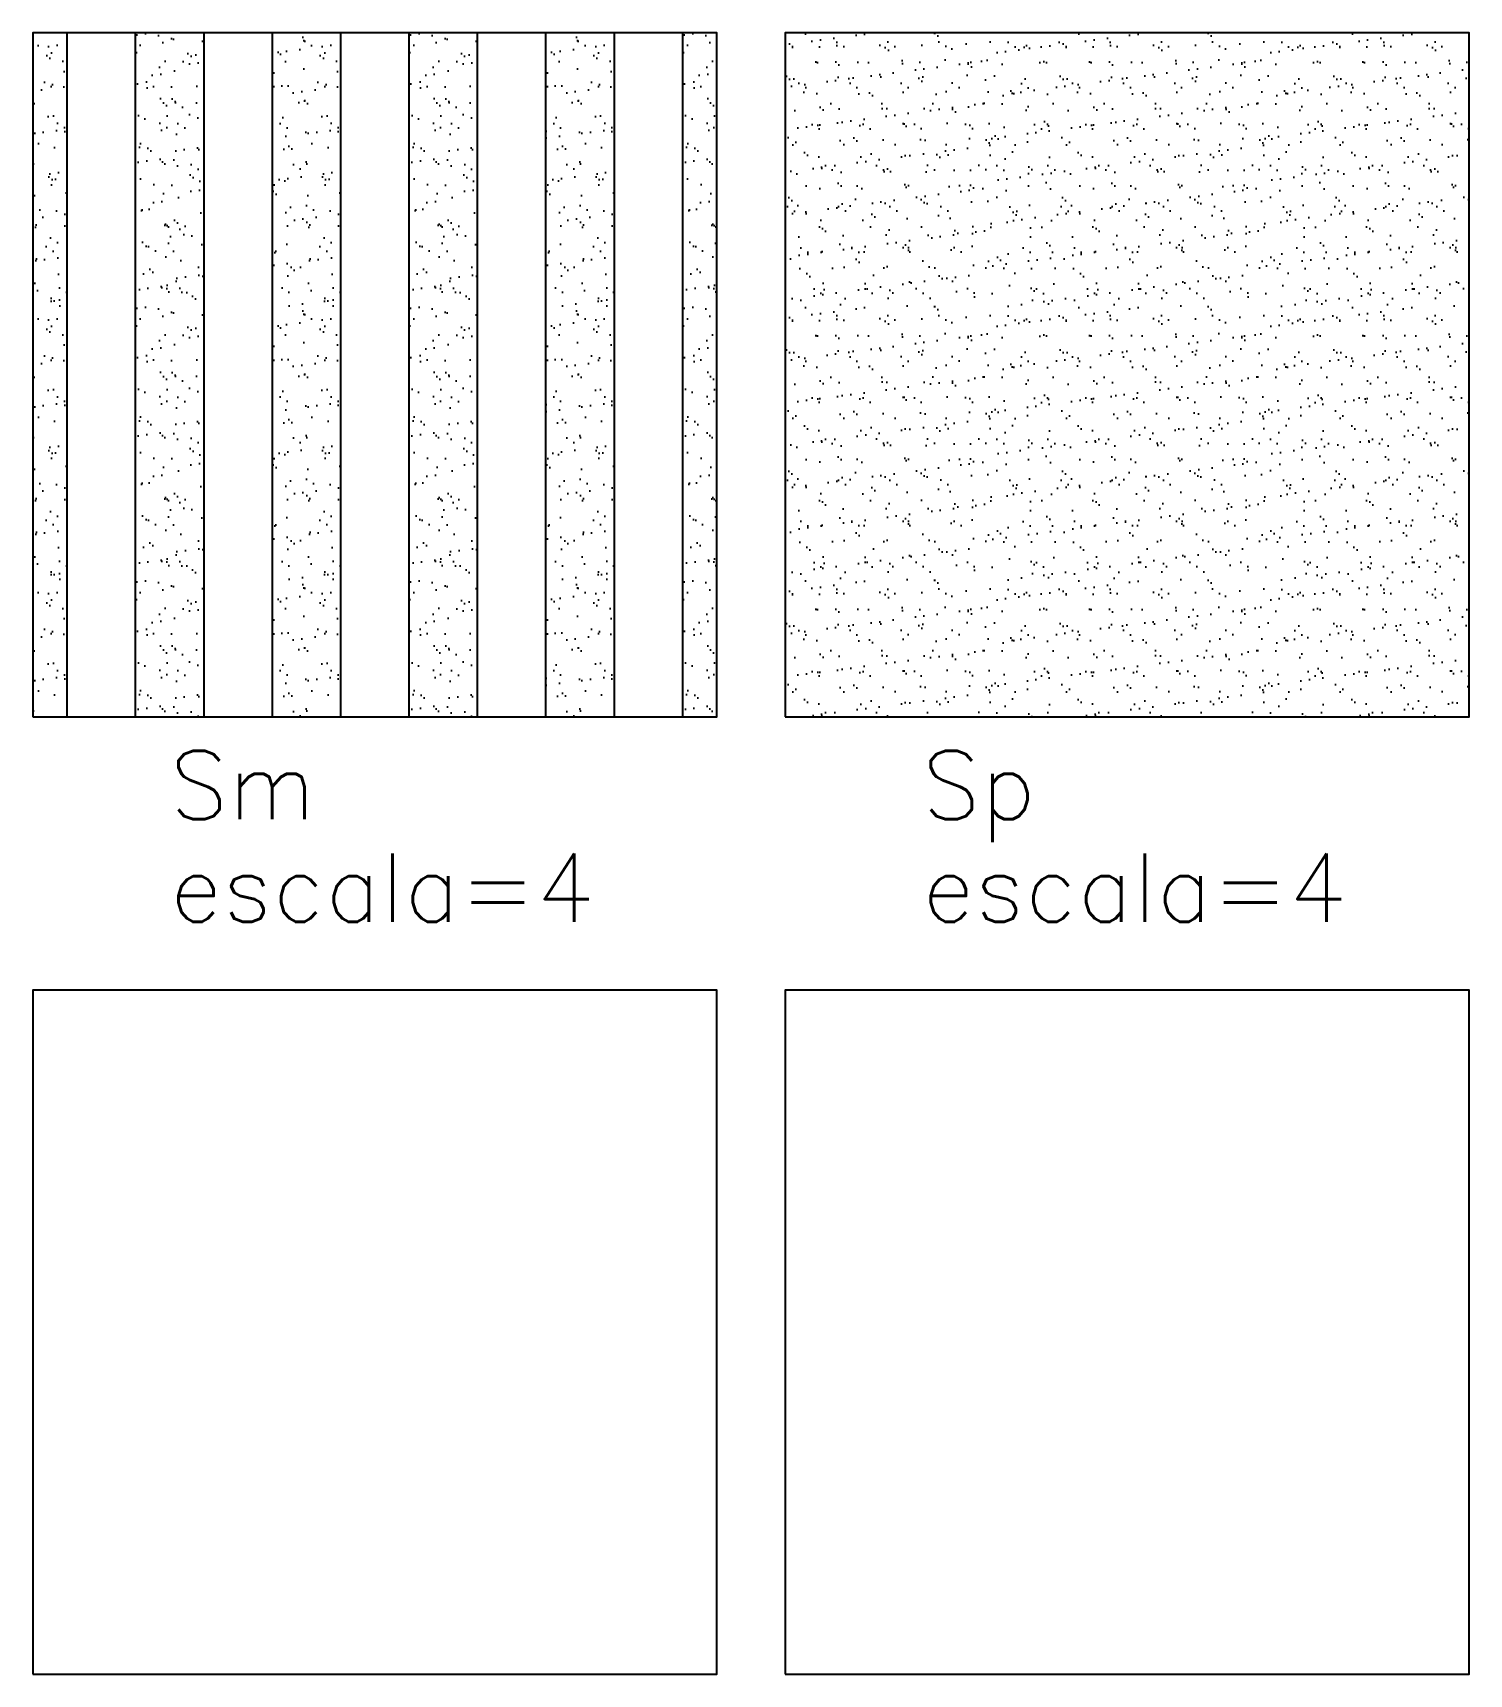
# Model space of a CAD drawing. Header units: inches. Extents: x -1 to 462, y -162 to 137.
# Drawn here: x 297 to 318, y -116 to -92 of the extents above; entities that cross this region are included whole.
import ezdxf

# ---------------------------------------------------------------- set-up
doc = ezdxf.new("R2010")
doc.units = ezdxf.units.IN
doc.header["$MEASUREMENT"] = 0
for name, color, linetype in [('HATCH', 7, 'Continuous'), ('RECTANGLE', 7, 'Continuous'), ('TEXT', 5, 'Continuous')]:
    doc.layers.add(name, color=color, linetype=linetype)
doc.styles.add('nr', font='simplex.shx')

msp = doc.modelspace()

# ---------------------------------------------------------------- hatches: boundary and pattern name
at = {"layer": 'HATCH'}
h = msp.add_hatch(dxfattribs=at)
h.set_pattern_fill('SM', color=256, scale=4, style=0, pattern_type=2)
h.set_pattern_definition([(0, (335.3757, -43.893), (0, 4), [0, -4]), (0, (335.3314, -43.8526), (0, 4), [0, -4]), (0, (335.0925, -43.6337), (0, 4), [0, -4]), (0, (335.322, -42.9723), (0, 4), [0, -4]), (0, (335.1133, -42.781), (0, 4), [0, -4]), (0, (335.069, -42.7404), (0, 4), [0, -4]), (0, (337.3105, -43.9226), (0, 4), [0, -4]), (0, (337.2663, -43.882), (0, 4), [0, -4]), (0, (337.0274, -43.663), (0, 4), [0, -4]), (0, (336.8186, -43.472), (0, 4), [0, -4]), (0, (336.7744, -43.4313), (0, 4), [0, -4]), (0, (336.5355, -43.2124), (0, 4), [0, -4]), (0, (335.343, -42.1196), (0, 4), [0, -4]), (0, (335.2986, -42.079), (0, 4), [0, -4]), (0, (335.0597, -41.86), (0, 4), [0, -4]), (0, (338.8967, -40.1455), (0, 4), [0, -4]), (0, (338.9502, -41.0663), (0, 4), [0, -4]), (0, (338.906, -41.026), (0, 4), [0, -4]), (0, (338.667, -40.807), (0, 4), [0, -4]), (0, (338.9294, -41.919), (0, 4), [0, -4]), (0, (338.7207, -41.7277), (0, 4), [0, -4]), (0, (338.6764, -41.687), (0, 4), [0, -4]), (0, (337.4537, -40.567), (0, 4), [0, -4]), (0, (337.245, -40.3755), (0, 4), [0, -4]), (0, (337.2007, -40.335), (0, 4), [0, -4]), (0, (336.962, -40.116), (0, 4), [0, -4]), (0, (338.983, -42.84), (0, 4), [0, -4]), (0, (338.9388, -42.7994), (0, 4), [0, -4]), (0, (338.7, -42.5805), (0, 4), [0, -4]), (0, (337.463, -41.447), (0, 4), [0, -4]), (0, (337.224, -41.228), (0, 4), [0, -4]), (0, (337.0154, -41.037), (0, 4), [0, -4]), (0, (336.971, -40.9963), (0, 4), [0, -4]), (0, (336.7322, -40.7774), (0, 4), [0, -4]), (0, (336.5234, -40.586), (0, 4), [0, -4]), (0, (337.4865, -42.3403), (0, 4), [0, -4]), (0, (337.2777, -42.149), (0, 4), [0, -4]), (0, (337.2335, -42.1085), (0, 4), [0, -4]), (0, (336.9946, -41.8896), (0, 4), [0, -4]), (0, (336.7858, -41.6983), (0, 4), [0, -4]), (0, (336.7416, -41.6577), (0, 4), [0, -4]), (0, (336.5027, -41.439), (0, 4), [0, -4]), (0, (338.9622, -43.6926), (0, 4), [0, -4]), (0, (338.7534, -43.5013), (0, 4), [0, -4]), (0, (338.7092, -43.4607), (0, 4), [0, -4]), (0, (335.31, -40.346), (0, 4), [0, -4]), (0, (335.266, -40.3055), (0, 4), [0, -4]), (0, (335.027, -40.0866), (0, 4), [0, -4]), (0, (337.496, -43.2206), (0, 4), [0, -4]), (0, (337.257, -43.0017), (0, 4), [0, -4]), (0, (337.048, -42.8104), (0, 4), [0, -4]), (0, (337.004, -42.77), (0, 4), [0, -4]), (0, (336.765, -42.551), (0, 4), [0, -4]), (0, (336.5562, -42.3597), (0, 4), [0, -4]), (0, (336.512, -42.319), (0, 4), [0, -4]), (0, (335.2893, -41.1987), (0, 4), [0, -4]), (0, (335.0805, -41.0074), (0, 4), [0, -4]), (0, (335.0363, -40.967), (0, 4), [0, -4]), (0, (335.247, -43.7985), (0, 4), [0, -4]), (0, (335.1458, -43.734), (0, 4), [0, -4]), (0, (335.4175, -43.4296), (0, 4), [0, -4]), (0, (335.053, -43.1975), (0, 4), [0, -4]), (0, (336.7418, -43.7958), (0, 4), [0, -4]), (0, (336.6406, -43.7313), (0, 4), [0, -4]), (0, (335.2237, -42.8287), (0, 4), [0, -4]), (0, (337.489, -43.7944), (0, 4), [0, -4]), (0, (337.388, -43.73), (0, 4), [0, -4]), (0, (336.9123, -43.427), (0, 4), [0, -4]), (0, (336.548, -43.195), (0, 4), [0, -4]), (0, (335.03, -42.2277), (0, 4), [0, -4]), (0, (337.2954, -43.1934), (0, 4), [0, -4]), (0, (337.194, -43.129), (0, 4), [0, -4]), (0, (336.7185, -42.826), (0, 4), [0, -4]), (0, (335.413, -41.994), (0, 4), [0, -4]), (0, (335.3117, -41.9297), (0, 4), [0, -4]), (0, (337.466, -42.8246), (0, 4), [0, -4]), (0, (337.1015, -42.5925), (0, 4), [0, -4]), (0, (337.0003, -42.528), (0, 4), [0, -4]), (0, (336.5246, -42.225), (0, 4), [0, -4]), (0, (338.984, -43.7917), (0, 4), [0, -4]), (0, (338.8828, -43.7272), (0, 4), [0, -4]), (0, (335.219, -41.3932), (0, 4), [0, -4]), (0, (335.118, -41.3287), (0, 4), [0, -4]), (0, (338.9327, -40.4166), (0, 4), [0, -4]), (0, (338.5684, -40.1845), (0, 4), [0, -4]), (0, (338.7622, -40.7854), (0, 4), [0, -4]), (0, (338.661, -40.721), (0, 4), [0, -4]), (0, (338.956, -41.3864), (0, 4), [0, -4]), (0, (338.855, -41.322), (0, 4), [0, -4]), (0, (337.438, -40.4193), (0, 4), [0, -4]), (0, (337.0736, -40.187), (0, 4), [0, -4]), (0, (336.9724, -40.1227), (0, 4), [0, -4]), (0, (338.573, -41.62), (0, 4), [0, -4]), (0, (337.2674, -40.788), (0, 4), [0, -4]), (0, (337.1662, -40.7237), (0, 4), [0, -4]), (0, (336.6905, -40.4206), (0, 4), [0, -4]), (0, (337.4613, -41.389), (0, 4), [0, -4]), (0, (337.36, -41.3247), (0, 4), [0, -4]), (0, (336.8844, -41.0216), (0, 4), [0, -4]), (0, (336.52, -40.7895), (0, 4), [0, -4]), (0, (338.767, -42.221), (0, 4), [0, -4]), (0, (335.4776, -40.1254), (0, 4), [0, -4]), (0, (337.0782, -41.6226), (0, 4), [0, -4]), (0, (336.714, -41.3905), (0, 4), [0, -4]), (0, (336.6127, -41.326), (0, 4), [0, -4]), (0, (338.9607, -42.822), (0, 4), [0, -4]), (0, (338.5963, -42.5897), (0, 4), [0, -4]), (0, (335.1958, -40.4234), (0, 4), [0, -4]), (0, (337.272, -42.2236), (0, 4), [0, -4]), (0, (336.9077, -41.9915), (0, 4), [0, -4]), (0, (336.8065, -41.927), (0, 4), [0, -4]), (0, (338.79, -43.1907), (0, 4), [0, -4]), (0, (338.689, -43.1263), (0, 4), [0, -4]), (0, (335.3896, -41.0243), (0, 4), [0, -4]), (0, (335.0252, -40.7922), (0, 4), [0, -4]), (0, (338.876, -43.7126), (0, 4), [0, -4]), (0, (338.681, -43.7383), (0, 4), [0, -4]), (0, (338.556, -43.7547), (0, 4), [0, -4]), (0, (337.3888, -43.9084), (0, 4), [0, -4]), (0, (337.264, -43.925), (0, 4), [0, -4]), (0, (336.938, -43.9677), (0, 4), [0, -4]), (0, (336.7428, -43.9934), (0, 4), [0, -4]), (0, (337.3626, -43.2904), (0, 4), [0, -4]), (0, (337.1675, -43.316), (0, 4), [0, -4]), (0, (337.0426, -43.3325), (0, 4), [0, -4]), (0, (336.7166, -43.3755), (0, 4), [0, -4]), (0, (336.5215, -43.401), (0, 4), [0, -4]), (0, (338.9807, -43.0774), (0, 4), [0, -4]), (0, (338.6547, -43.1203), (0, 4), [0, -4]), (0, (335.4245, -43.5456), (0, 4), [0, -4]), (0, (335.2294, -43.5712), (0, 4), [0, -4]), (0, (335.1045, -43.5877), (0, 4), [0, -4]), (0, (337.4673, -42.6552), (0, 4), [0, -4]), (0, (337.1413, -42.698), (0, 4), [0, -4]), (0, (336.9462, -42.724), (0, 4), [0, -4]), (0, (336.8213, -42.7403), (0, 4), [0, -4]), (0, (338.8843, -42.4687), (0, 4), [0, -4]), (0, (338.7594, -42.485), (0, 4), [0, -4]), (0, (335.2033, -42.9533), (0, 4), [0, -4]), (0, (335.008, -42.979), (0, 4), [0, -4]), (0, (337.353, -40.1847), (0, 4), [0, -4]), (0, (337.2282, -40.201), (0, 4), [0, -4]), (0, (336.9022, -40.244), (0, 4), [0, -4]), (0, (336.707, -40.2697), (0, 4), [0, -4]), (0, (336.5822, -40.286), (0, 4), [0, -4]), (0, (338.6452, -40.0146), (0, 4), [0, -4]), (0, (338.5203, -40.031), (0, 4), [0, -4]), (0, (335.415, -40.44), (0, 4), [0, -4]), (0, (335.29, -40.4563), (0, 4), [0, -4]), (0, (337.4495, -40.7934), (0, 4), [0, -4]), (0, (337.1235, -40.8363), (0, 4), [0, -4]), (0, (336.9284, -40.862), (0, 4), [0, -4]), (0, (336.8035, -40.8784), (0, 4), [0, -4]), (0, (338.8665, -40.607), (0, 4), [0, -4]), (0, (338.7416, -40.6233), (0, 4), [0, -4]), (0, (335.1854, -41.0914), (0, 4), [0, -4]), (0, (337.345, -41.4286), (0, 4), [0, -4]), (0, (337.1497, -41.4542), (0, 4), [0, -4]), (0, (337.0248, -41.4707), (0, 4), [0, -4]), (0, (336.6988, -41.5136), (0, 4), [0, -4]), (0, (336.5037, -41.5393), (0, 4), [0, -4]), (0, (338.963, -41.2155), (0, 4), [0, -4]), (0, (338.637, -41.2585), (0, 4), [0, -4]), (0, (335.4067, -41.6837), (0, 4), [0, -4]), (0, (335.2116, -41.7094), (0, 4), [0, -4]), (0, (335.0867, -41.726), (0, 4), [0, -4]), (0, (337.371, -42.0465), (0, 4), [0, -4]), (0, (337.246, -42.063), (0, 4), [0, -4]), (0, (336.92, -42.106), (0, 4), [0, -4]), (0, (336.725, -42.1316), (0, 4), [0, -4]), (0, (336.6, -42.148), (0, 4), [0, -4]), (0, (338.858, -41.8507), (0, 4), [0, -4]), (0, (338.663, -41.8764), (0, 4), [0, -4]), (0, (338.538, -41.893), (0, 4), [0, -4]), (0, (335.433, -42.3017), (0, 4), [0, -4]), (0, (335.308, -42.318), (0, 4), [0, -4]), (0, (338.9556, -43.7395), (0, 4), [0, -4]), (0, (338.9405, -43.277), (0, 4), [0, -4]), (0, (338.6168, -43.5254), (0, 4), [0, -4]), (0, (338.9254, -42.8146), (0, 4), [0, -4]), (0, (338.6017, -43.063), (0, 4), [0, -4]), (0, (337.3898, -43.993), (0, 4), [0, -4]), (0, (338.9102, -42.352), (0, 4), [0, -4]), (0, (338.5866, -42.6005), (0, 4), [0, -4]), (0, (337.3746, -43.5305), (0, 4), [0, -4]), (0, (337.0652, -43.768), (0, 4), [0, -4]), (0, (338.895, -41.8897), (0, 4), [0, -4]), (0, (338.5714, -42.138), (0, 4), [0, -4]), (0, (337.3595, -43.068), (0, 4), [0, -4]), (0, (337.05, -43.3054), (0, 4), [0, -4]), (0, (336.7264, -43.554), (0, 4), [0, -4]), (0, (338.88, -41.4273), (0, 4), [0, -4]), (0, (338.5563, -41.6756), (0, 4), [0, -4]), (0, (337.3444, -42.6056), (0, 4), [0, -4]), (0, (337.035, -42.843), (0, 4), [0, -4]), (0, (336.7113, -43.0914), (0, 4), [0, -4]), (0, (335.054, -40.0968), (0, 4), [0, -4]), (0, (335.3784, -40.322), (0, 4), [0, -4]), (0, (335.069, -40.5592), (0, 4), [0, -4]), (0, (335.3935, -40.7843), (0, 4), [0, -4]), (0, (335.084, -41.0217), (0, 4), [0, -4]), (0, (336.9443, -40.0684), (0, 4), [0, -4]), (0, (336.6206, -40.3167), (0, 4), [0, -4]), (0, (335.4087, -41.2467), (0, 4), [0, -4]), (0, (335.0993, -41.484), (0, 4), [0, -4]), (0, (337.269, -40.2934), (0, 4), [0, -4]), (0, (336.9594, -40.531), (0, 4), [0, -4]), (0, (336.6357, -40.779), (0, 4), [0, -4]), (0, (335.4238, -41.709), (0, 4), [0, -4]), (0, (335.1144, -41.9465), (0, 4), [0, -4]), (0, (337.284, -40.756), (0, 4), [0, -4]), (0, (336.9745, -40.9932), (0, 4), [0, -4]), (0, (336.651, -41.2416), (0, 4), [0, -4]), (0, (335.439, -42.1716), (0, 4), [0, -4]), (0, (335.1295, -42.409), (0, 4), [0, -4]), (0, (337.299, -41.2183), (0, 4), [0, -4]), (0, (336.9896, -41.4557), (0, 4), [0, -4]), (0, (336.666, -41.704), (0, 4), [0, -4]), (0, (338.8347, -40.04), (0, 4), [0, -4]), (0, (338.511, -40.2883), (0, 4), [0, -4]), (0, (335.454, -42.634), (0, 4), [0, -4]), (0, (335.1446, -42.8714), (0, 4), [0, -4]), (0, (337.314, -41.6807), (0, 4), [0, -4]), (0, (337.0048, -41.918), (0, 4), [0, -4]), (0, (336.681, -42.1665), (0, 4), [0, -4]), (0, (338.8498, -40.5024), (0, 4), [0, -4]), (0, (338.526, -40.7508), (0, 4), [0, -4]), (0, (335.469, -43.0964), (0, 4), [0, -4]), (0, (335.1597, -43.334), (0, 4), [0, -4]), (0, (337.3293, -42.143), (0, 4), [0, -4]), (0, (337.02, -42.3806), (0, 4), [0, -4]), (0, (336.696, -42.629), (0, 4), [0, -4]), (0, (338.865, -40.965), (0, 4), [0, -4]), (0, (338.5412, -41.213), (0, 4), [0, -4]), (0, (335.4843, -43.559), (0, 4), [0, -4]), (0, (335.175, -43.7963), (0, 4), [0, -4]), (90, (338.5, -44), (-4, 2e-16), [4, 0]), (90, (337.5, -44), (-4, 2e-16), [4, 0]), (90, (336.5, -44), (-4, 2e-16), [4, 0]), (90, (335.5, -44), (-4, 2e-16), [4, 0])])
h.paths.add_polyline_path([(297, -92), (297, -102), (307, -102), (307, -92)])
h = msp.add_hatch(dxfattribs=at)
h.set_pattern_fill('SP', color=256, scale=4, style=0, pattern_type=2)
h.set_pattern_definition([(0, (327.845, -43.9665), (0, 4), [0, -4]), (0, (327.6362, -43.7752), (0, 4), [0, -4]), (0, (327.592, -43.7347), (0, 4), [0, -4]), (0, (327.353, -43.5158), (0, 4), [0, -4]), (0, (327.1443, -43.3245), (0, 4), [0, -4]), (0, (327.1, -43.284), (0, 4), [0, -4]), (0, (328.8054, -43.9748), (0, 4), [0, -4]), (0, (328.5665, -43.756), (0, 4), [0, -4]), (0, (328.3577, -43.5646), (0, 4), [0, -4]), (0, (328.3135, -43.524), (0, 4), [0, -4]), (0, (328.0746, -43.305), (0, 4), [0, -4]), (0, (327.866, -43.114), (0, 4), [0, -4]), (0, (327.8216, -43.0733), (0, 4), [0, -4]), (0, (327.5827, -42.8544), (0, 4), [0, -4]), (0, (327.374, -42.663), (0, 4), [0, -4]), (0, (327.3297, -42.6225), (0, 4), [0, -4]), (0, (327.0908, -42.4036), (0, 4), [0, -4]), (0, (329.78, -43.996), (0, 4), [0, -4]), (0, (329.571, -43.8047), (0, 4), [0, -4]), (0, (329.527, -43.764), (0, 4), [0, -4]), (0, (329.288, -43.5453), (0, 4), [0, -4]), (0, (329.079, -43.354), (0, 4), [0, -4]), (0, (329.035, -43.3134), (0, 4), [0, -4]), (0, (328.796, -43.0945), (0, 4), [0, -4]), (0, (328.5873, -42.903), (0, 4), [0, -4]), (0, (328.543, -42.8626), (0, 4), [0, -4]), (0, (328.304, -42.6438), (0, 4), [0, -4]), (0, (328.0954, -42.4524), (0, 4), [0, -4]), (0, (328.051, -42.412), (0, 4), [0, -4]), (0, (327.8122, -42.193), (0, 4), [0, -4]), (0, (327.6035, -42.0017), (0, 4), [0, -4]), (0, (327.5592, -41.961), (0, 4), [0, -4]), (0, (327.3203, -41.7422), (0, 4), [0, -4]), (0, (327.1115, -41.551), (0, 4), [0, -4]), (0, (327.0673, -41.5104), (0, 4), [0, -4]), (0, (330.9277, -40.689), (0, 4), [0, -4]), (0, (330.719, -40.4977), (0, 4), [0, -4]), (0, (330.6747, -40.457), (0, 4), [0, -4]), (0, (330.4358, -40.2383), (0, 4), [0, -4]), (0, (330.227, -40.047), (0, 4), [0, -4]), (0, (330.1827, -40.0064), (0, 4), [0, -4]), (0, (330.9812, -41.61), (0, 4), [0, -4]), (0, (330.937, -41.5693), (0, 4), [0, -4]), (0, (330.698, -41.3504), (0, 4), [0, -4]), (0, (330.4893, -41.159), (0, 4), [0, -4]), (0, (330.445, -41.1186), (0, 4), [0, -4]), (0, (330.2062, -40.8997), (0, 4), [0, -4]), (0, (329.9974, -40.7084), (0, 4), [0, -4]), (0, (329.953, -40.668), (0, 4), [0, -4]), (0, (329.7143, -40.449), (0, 4), [0, -4]), (0, (329.5055, -40.2576), (0, 4), [0, -4]), (0, (329.4613, -40.217), (0, 4), [0, -4]), (0, (330.9605, -42.4626), (0, 4), [0, -4]), (0, (330.7517, -42.2713), (0, 4), [0, -4]), (0, (330.7074, -42.2307), (0, 4), [0, -4]), (0, (330.4686, -42.012), (0, 4), [0, -4]), (0, (330.2598, -41.8205), (0, 4), [0, -4]), (0, (330.2155, -41.78), (0, 4), [0, -4]), (0, (329.9767, -41.561), (0, 4), [0, -4]), (0, (329.768, -41.3697), (0, 4), [0, -4]), (0, (329.7236, -41.3292), (0, 4), [0, -4]), (0, (329.4847, -41.1103), (0, 4), [0, -4]), (0, (329.276, -40.919), (0, 4), [0, -4]), (0, (329.2317, -40.8785), (0, 4), [0, -4]), (0, (328.993, -40.6596), (0, 4), [0, -4]), (0, (328.784, -40.4682), (0, 4), [0, -4]), (0, (328.74, -40.4277), (0, 4), [0, -4]), (0, (328.501, -40.209), (0, 4), [0, -4]), (0, (328.292, -40.0175), (0, 4), [0, -4]), (0, (330.9698, -43.343), (0, 4), [0, -4]), (0, (330.731, -43.124), (0, 4), [0, -4]), (0, (330.522, -42.9326), (0, 4), [0, -4]), (0, (330.478, -42.892), (0, 4), [0, -4]), (0, (330.239, -42.6732), (0, 4), [0, -4]), (0, (330.0302, -42.482), (0, 4), [0, -4]), (0, (329.986, -42.4414), (0, 4), [0, -4]), (0, (329.747, -42.2225), (0, 4), [0, -4]), (0, (329.5383, -42.031), (0, 4), [0, -4]), (0, (329.494, -41.9906), (0, 4), [0, -4]), (0, (329.255, -41.7717), (0, 4), [0, -4]), (0, (329.0464, -41.5804), (0, 4), [0, -4]), (0, (329.002, -41.54), (0, 4), [0, -4]), (0, (328.7633, -41.321), (0, 4), [0, -4]), (0, (328.5545, -41.1296), (0, 4), [0, -4]), (0, (328.5102, -41.089), (0, 4), [0, -4]), (0, (328.2714, -40.8702), (0, 4), [0, -4]), (0, (328.0626, -40.679), (0, 4), [0, -4]), (0, (328.0183, -40.6383), (0, 4), [0, -4]), (0, (327.7795, -40.4195), (0, 4), [0, -4]), (0, (327.5707, -40.228), (0, 4), [0, -4]), (0, (327.5264, -40.1876), (0, 4), [0, -4]), (0, (330.5014, -43.7854), (0, 4), [0, -4]), (0, (330.2926, -43.594), (0, 4), [0, -4]), (0, (330.2483, -43.5535), (0, 4), [0, -4]), (0, (330.0095, -43.3346), (0, 4), [0, -4]), (0, (329.8007, -43.1433), (0, 4), [0, -4]), (0, (329.7564, -43.1028), (0, 4), [0, -4]), (0, (329.5175, -42.884), (0, 4), [0, -4]), (0, (329.3087, -42.6925), (0, 4), [0, -4]), (0, (329.2645, -42.652), (0, 4), [0, -4]), (0, (329.0256, -42.433), (0, 4), [0, -4]), (0, (328.817, -42.2418), (0, 4), [0, -4]), (0, (328.7726, -42.2012), (0, 4), [0, -4]), (0, (328.5337, -41.9824), (0, 4), [0, -4]), (0, (328.325, -41.791), (0, 4), [0, -4]), (0, (328.2807, -41.7505), (0, 4), [0, -4]), (0, (328.042, -41.5316), (0, 4), [0, -4]), (0, (327.833, -41.3403), (0, 4), [0, -4]), (0, (327.7888, -41.2997), (0, 4), [0, -4]), (0, (327.55, -41.081), (0, 4), [0, -4]), (0, (327.341, -40.8895), (0, 4), [0, -4]), (0, (327.297, -40.849), (0, 4), [0, -4]), (0, (327.058, -40.63), (0, 4), [0, -4]), (0, (327.0257, -43.8134), (0, 4), [0, -4]), (0, (327.773, -43.812), (0, 4), [0, -4]), (0, (327.672, -43.7476), (0, 4), [0, -4]), (0, (327.196, -43.4446), (0, 4), [0, -4]), (0, (328.5205, -43.8107), (0, 4), [0, -4]), (0, (328.4192, -43.7463), (0, 4), [0, -4]), (0, (327.9436, -43.4432), (0, 4), [0, -4]), (0, (327.5792, -43.211), (0, 4), [0, -4]), (0, (327.478, -43.1466), (0, 4), [0, -4]), (0, (327.0024, -42.8436), (0, 4), [0, -4]), (0, (329.268, -43.8094), (0, 4), [0, -4]), (0, (329.1666, -43.745), (0, 4), [0, -4]), (0, (328.691, -43.442), (0, 4), [0, -4]), (0, (328.3266, -43.2097), (0, 4), [0, -4]), (0, (328.2254, -43.1453), (0, 4), [0, -4]), (0, (327.7497, -42.8422), (0, 4), [0, -4]), (0, (327.3854, -42.61), (0, 4), [0, -4]), (0, (327.284, -42.5456), (0, 4), [0, -4]), (0, (330.0152, -43.808), (0, 4), [0, -4]), (0, (329.914, -43.7435), (0, 4), [0, -4]), (0, (329.4384, -43.4405), (0, 4), [0, -4]), (0, (329.074, -43.2084), (0, 4), [0, -4]), (0, (328.973, -43.144), (0, 4), [0, -4]), (0, (328.497, -42.841), (0, 4), [0, -4]), (0, (328.1328, -42.6088), (0, 4), [0, -4]), (0, (328.0316, -42.5443), (0, 4), [0, -4]), (0, (327.556, -42.2412), (0, 4), [0, -4]), (0, (327.1916, -42.009), (0, 4), [0, -4]), (0, (327.0904, -41.9447), (0, 4), [0, -4]), (0, (330.7626, -43.8067), (0, 4), [0, -4]), (0, (330.6614, -43.742), (0, 4), [0, -4]), (0, (330.1858, -43.439), (0, 4), [0, -4]), (0, (329.8214, -43.207), (0, 4), [0, -4]), (0, (329.7202, -43.1426), (0, 4), [0, -4]), (0, (329.2445, -42.8395), (0, 4), [0, -4]), (0, (328.88, -42.6074), (0, 4), [0, -4]), (0, (328.779, -42.543), (0, 4), [0, -4]), (0, (328.3033, -42.24), (0, 4), [0, -4]), (0, (327.939, -42.0078), (0, 4), [0, -4]), (0, (327.8378, -41.9433), (0, 4), [0, -4]), (0, (327.362, -41.6403), (0, 4), [0, -4]), (0, (330.9932, -40.1336), (0, 4), [0, -4]), (0, (330.7114, -40.4315), (0, 4), [0, -4]), (0, (330.347, -40.1994), (0, 4), [0, -4]), (0, (330.246, -40.135), (0, 4), [0, -4]), (0, (330.9052, -41.0325), (0, 4), [0, -4]), (0, (330.541, -40.8004), (0, 4), [0, -4]), (0, (330.4397, -40.736), (0, 4), [0, -4]), (0, (329.964, -40.433), (0, 4), [0, -4]), (0, (329.5997, -40.2007), (0, 4), [0, -4]), (0, (329.4984, -40.1363), (0, 4), [0, -4]), (0, (330.7347, -41.4014), (0, 4), [0, -4]), (0, (330.6335, -41.337), (0, 4), [0, -4]), (0, (330.158, -41.034), (0, 4), [0, -4]), (0, (329.7935, -40.8017), (0, 4), [0, -4]), (0, (329.6923, -40.7373), (0, 4), [0, -4]), (0, (329.2166, -40.4342), (0, 4), [0, -4]), (0, (328.8523, -40.202), (0, 4), [0, -4]), (0, (328.751, -40.1376), (0, 4), [0, -4]), (0, (330.9285, -42.0023), (0, 4), [0, -4]), (0, (330.8273, -41.938), (0, 4), [0, -4]), (0, (330.3517, -41.635), (0, 4), [0, -4]), (0, (329.9873, -41.4027), (0, 4), [0, -4]), (0, (329.886, -41.3382), (0, 4), [0, -4]), (0, (329.4104, -41.0352), (0, 4), [0, -4]), (0, (329.046, -40.803), (0, 4), [0, -4]), (0, (328.945, -40.7386), (0, 4), [0, -4]), (0, (328.4692, -40.4356), (0, 4), [0, -4]), (0, (328.105, -40.2035), (0, 4), [0, -4]), (0, (328.0037, -40.139), (0, 4), [0, -4]), (0, (330.5455, -42.236), (0, 4), [0, -4]), (0, (330.181, -42.0037), (0, 4), [0, -4]), (0, (330.08, -41.9392), (0, 4), [0, -4]), (0, (329.6043, -41.636), (0, 4), [0, -4]), (0, (329.24, -41.404), (0, 4), [0, -4]), (0, (329.1387, -41.3396), (0, 4), [0, -4]), (0, (328.663, -41.0366), (0, 4), [0, -4]), (0, (328.2987, -40.8044), (0, 4), [0, -4]), (0, (328.1975, -40.74), (0, 4), [0, -4]), (0, (327.722, -40.437), (0, 4), [0, -4]), (0, (327.3575, -40.205), (0, 4), [0, -4]), (0, (327.2563, -40.1403), (0, 4), [0, -4]), (0, (330.7393, -42.8368), (0, 4), [0, -4]), (0, (330.375, -42.6047), (0, 4), [0, -4]), (0, (330.2738, -42.5402), (0, 4), [0, -4]), (0, (329.798, -42.237), (0, 4), [0, -4]), (0, (329.4338, -42.005), (0, 4), [0, -4]), (0, (329.3325, -41.9406), (0, 4), [0, -4]), (0, (328.857, -41.6375), (0, 4), [0, -4]), (0, (328.4925, -41.4054), (0, 4), [0, -4]), (0, (328.3913, -41.341), (0, 4), [0, -4]), (0, (327.9156, -41.038), (0, 4), [0, -4]), (0, (327.5513, -40.806), (0, 4), [0, -4]), (0, (327.45, -40.7413), (0, 4), [0, -4]), (0, (330.933, -43.4378), (0, 4), [0, -4]), (0, (330.569, -43.2057), (0, 4), [0, -4]), (0, (330.4676, -43.141), (0, 4), [0, -4]), (0, (329.992, -42.838), (0, 4), [0, -4]), (0, (329.6276, -42.606), (0, 4), [0, -4]), (0, (329.5264, -42.5416), (0, 4), [0, -4]), (0, (329.0507, -42.2385), (0, 4), [0, -4]), (0, (328.6864, -42.0064), (0, 4), [0, -4]), (0, (328.585, -41.942), (0, 4), [0, -4]), (0, (328.1095, -41.639), (0, 4), [0, -4]), (0, (327.745, -41.4068), (0, 4), [0, -4]), (0, (327.644, -41.3423), (0, 4), [0, -4]), (0, (327.1683, -41.0393), (0, 4), [0, -4]), (0, (330.681, -43.5486), (0, 4), [0, -4]), (0, (330.486, -43.5743), (0, 4), [0, -4]), (0, (330.361, -43.5908), (0, 4), [0, -4]), (0, (330.035, -43.6337), (0, 4), [0, -4]), (0, (329.84, -43.6594), (0, 4), [0, -4]), (0, (329.715, -43.676), (0, 4), [0, -4]), (0, (329.389, -43.7188), (0, 4), [0, -4]), (0, (329.194, -43.7444), (0, 4), [0, -4]), (0, (329.069, -43.761), (0, 4), [0, -4]), (0, (328.743, -43.804), (0, 4), [0, -4]), (0, (328.548, -43.8295), (0, 4), [0, -4]), (0, (328.423, -43.846), (0, 4), [0, -4]), (0, (328.097, -43.889), (0, 4), [0, -4]), (0, (327.902, -43.9145), (0, 4), [0, -4]), (0, (327.777, -43.931), (0, 4), [0, -4]), (0, (327.451, -43.974), (0, 4), [0, -4]), (0, (327.256, -43.9996), (0, 4), [0, -4]), (0, (330.9107, -42.897), (0, 4), [0, -4]), (0, (330.7858, -42.9135), (0, 4), [0, -4]), (0, (330.46, -42.9564), (0, 4), [0, -4]), (0, (330.2647, -42.982), (0, 4), [0, -4]), (0, (330.1398, -42.9985), (0, 4), [0, -4]), (0, (329.8138, -43.0414), (0, 4), [0, -4]), (0, (329.6187, -43.067), (0, 4), [0, -4]), (0, (329.4937, -43.0836), (0, 4), [0, -4]), (0, (329.1678, -43.1265), (0, 4), [0, -4]), (0, (328.9726, -43.152), (0, 4), [0, -4]), (0, (328.8477, -43.1686), (0, 4), [0, -4]), (0, (328.5217, -43.2115), (0, 4), [0, -4]), (0, (328.3266, -43.2372), (0, 4), [0, -4]), (0, (328.2017, -43.2537), (0, 4), [0, -4]), (0, (327.8757, -43.2966), (0, 4), [0, -4]), (0, (327.6806, -43.3223), (0, 4), [0, -4]), (0, (327.5557, -43.3387), (0, 4), [0, -4]), (0, (327.2297, -43.3816), (0, 4), [0, -4]), (0, (327.0346, -43.4073), (0, 4), [0, -4]), (0, (329.1583, -40.0208), (0, 4), [0, -4]), (0, (329.0334, -40.037), (0, 4), [0, -4]), (0, (328.7074, -40.08), (0, 4), [0, -4]), (0, (328.5123, -40.106), (0, 4), [0, -4]), (0, (328.3873, -40.1222), (0, 4), [0, -4]), (0, (328.0614, -40.165), (0, 4), [0, -4]), (0, (327.8662, -40.191), (0, 4), [0, -4]), (0, (327.7413, -40.2073), (0, 4), [0, -4]), (0, (327.4153, -40.2502), (0, 4), [0, -4]), (0, (327.2202, -40.276), (0, 4), [0, -4]), (0, (327.0953, -40.2924), (0, 4), [0, -4]), (0, (330.8667, -40.4172), (0, 4), [0, -4]), (0, (330.6716, -40.443), (0, 4), [0, -4]), (0, (330.5467, -40.4594), (0, 4), [0, -4]), (0, (330.2207, -40.5023), (0, 4), [0, -4]), (0, (330.0256, -40.528), (0, 4), [0, -4]), (0, (329.9007, -40.5444), (0, 4), [0, -4]), (0, (329.5747, -40.5873), (0, 4), [0, -4]), (0, (329.3796, -40.613), (0, 4), [0, -4]), (0, (329.2546, -40.6295), (0, 4), [0, -4]), (0, (328.9287, -40.6724), (0, 4), [0, -4]), (0, (328.7335, -40.698), (0, 4), [0, -4]), (0, (328.6086, -40.7145), (0, 4), [0, -4]), (0, (328.2826, -40.7574), (0, 4), [0, -4]), (0, (328.0875, -40.783), (0, 4), [0, -4]), (0, (327.9626, -40.7996), (0, 4), [0, -4]), (0, (327.6366, -40.8425), (0, 4), [0, -4]), (0, (327.4415, -40.868), (0, 4), [0, -4]), (0, (327.3166, -40.8846), (0, 4), [0, -4]), (0, (330.893, -41.035), (0, 4), [0, -4]), (0, (330.768, -41.0516), (0, 4), [0, -4]), (0, (330.442, -41.0945), (0, 4), [0, -4]), (0, (330.247, -41.1202), (0, 4), [0, -4]), (0, (330.122, -41.1367), (0, 4), [0, -4]), (0, (329.796, -41.1796), (0, 4), [0, -4]), (0, (329.601, -41.2053), (0, 4), [0, -4]), (0, (329.476, -41.2217), (0, 4), [0, -4]), (0, (329.15, -41.2646), (0, 4), [0, -4]), (0, (328.955, -41.2903), (0, 4), [0, -4]), (0, (328.83, -41.3068), (0, 4), [0, -4]), (0, (328.504, -41.3497), (0, 4), [0, -4]), (0, (328.3088, -41.3754), (0, 4), [0, -4]), (0, (328.184, -41.392), (0, 4), [0, -4]), (0, (327.858, -41.4347), (0, 4), [0, -4]), (0, (327.6628, -41.4604), (0, 4), [0, -4]), (0, (327.538, -41.477), (0, 4), [0, -4]), (0, (327.212, -41.5198), (0, 4), [0, -4]), (0, (327.0167, -41.5455), (0, 4), [0, -4]), (0, (330.9893, -41.644), (0, 4), [0, -4]), (0, (330.6633, -41.687), (0, 4), [0, -4]), (0, (330.468, -41.7125), (0, 4), [0, -4]), (0, (330.3432, -41.729), (0, 4), [0, -4]), (0, (330.0172, -41.772), (0, 4), [0, -4]), (0, (329.822, -41.7975), (0, 4), [0, -4]), (0, (329.6972, -41.814), (0, 4), [0, -4]), (0, (329.3712, -41.857), (0, 4), [0, -4]), (0, (329.176, -41.8826), (0, 4), [0, -4]), (0, (329.051, -41.899), (0, 4), [0, -4]), (0, (328.725, -41.942), (0, 4), [0, -4]), (0, (328.53, -41.9676), (0, 4), [0, -4]), (0, (328.405, -41.984), (0, 4), [0, -4]), (0, (328.079, -42.027), (0, 4), [0, -4]), (0, (327.884, -42.0527), (0, 4), [0, -4]), (0, (327.759, -42.069), (0, 4), [0, -4]), (0, (327.433, -42.112), (0, 4), [0, -4]), (0, (327.238, -42.1377), (0, 4), [0, -4]), (0, (327.113, -42.154), (0, 4), [0, -4]), (0, (330.8845, -42.279), (0, 4), [0, -4]), (0, (330.6894, -42.3048), (0, 4), [0, -4]), (0, (330.5645, -42.3212), (0, 4), [0, -4]), (0, (330.2385, -42.364), (0, 4), [0, -4]), (0, (330.0434, -42.39), (0, 4), [0, -4]), (0, (329.9185, -42.4063), (0, 4), [0, -4]), (0, (329.5925, -42.449), (0, 4), [0, -4]), (0, (329.3974, -42.475), (0, 4), [0, -4]), (0, (329.2725, -42.4913), (0, 4), [0, -4]), (0, (328.9465, -42.5342), (0, 4), [0, -4]), (0, (328.7514, -42.56), (0, 4), [0, -4]), (0, (328.6264, -42.5764), (0, 4), [0, -4]), (0, (328.3004, -42.6193), (0, 4), [0, -4]), (0, (328.1053, -42.645), (0, 4), [0, -4]), (0, (327.9804, -42.6614), (0, 4), [0, -4]), (0, (327.6544, -42.7043), (0, 4), [0, -4]), (0, (327.4593, -42.73), (0, 4), [0, -4]), (0, (327.3344, -42.7465), (0, 4), [0, -4]), (0, (327.0084, -42.7894), (0, 4), [0, -4]), (0, (330.766, -43.861), (0, 4), [0, -4]), (0, (330.7508, -43.3987), (0, 4), [0, -4]), (0, (330.4413, -43.636), (0, 4), [0, -4]), (0, (330.1177, -43.8845), (0, 4), [0, -4]), (0, (330.7356, -42.9363), (0, 4), [0, -4]), (0, (330.4262, -43.1737), (0, 4), [0, -4]), (0, (330.1025, -43.422), (0, 4), [0, -4]), (0, (329.813, -43.644), (0, 4), [0, -4]), (0, (329.5037, -43.8816), (0, 4), [0, -4]), (0, (330.7205, -42.474), (0, 4), [0, -4]), (0, (330.411, -42.7113), (0, 4), [0, -4]), (0, (330.0874, -42.9596), (0, 4), [0, -4]), (0, (329.798, -43.1817), (0, 4), [0, -4]), (0, (329.4886, -43.419), (0, 4), [0, -4]), (0, (329.165, -43.6675), (0, 4), [0, -4]), (0, (328.8755, -43.8896), (0, 4), [0, -4]), (0, (330.995, -41.7893), (0, 4), [0, -4]), (0, (330.7054, -42.0114), (0, 4), [0, -4]), (0, (330.396, -42.249), (0, 4), [0, -4]), (0, (330.0723, -42.497), (0, 4), [0, -4]), (0, (329.783, -42.7193), (0, 4), [0, -4]), (0, (329.4735, -42.9567), (0, 4), [0, -4]), (0, (329.1498, -43.205), (0, 4), [0, -4]), (0, (328.8604, -43.427), (0, 4), [0, -4]), (0, (328.551, -43.6646), (0, 4), [0, -4]), (0, (328.2273, -43.913), (0, 4), [0, -4]), (0, (330.9797, -41.327), (0, 4), [0, -4]), (0, (330.6903, -41.549), (0, 4), [0, -4]), (0, (330.381, -41.7864), (0, 4), [0, -4]), (0, (330.057, -42.0348), (0, 4), [0, -4]), (0, (329.7678, -42.257), (0, 4), [0, -4]), (0, (329.4584, -42.4942), (0, 4), [0, -4]), (0, (329.1347, -42.7426), (0, 4), [0, -4]), (0, (328.8453, -42.9647), (0, 4), [0, -4]), (0, (328.536, -43.202), (0, 4), [0, -4]), (0, (328.212, -43.4505), (0, 4), [0, -4]), (0, (327.9227, -43.6726), (0, 4), [0, -4]), (0, (327.6133, -43.91), (0, 4), [0, -4]), (0, (327.4924, -40.2105), (0, 4), [0, -4]), (0, (327.1687, -40.459), (0, 4), [0, -4]), (0, (328.1063, -40.2134), (0, 4), [0, -4]), (0, (327.817, -40.4355), (0, 4), [0, -4]), (0, (327.5075, -40.673), (0, 4), [0, -4]), (0, (327.184, -40.9213), (0, 4), [0, -4]), (0, (328.7545, -40.19), (0, 4), [0, -4]), (0, (328.445, -40.4275), (0, 4), [0, -4]), (0, (328.1214, -40.676), (0, 4), [0, -4]), (0, (327.832, -40.898), (0, 4), [0, -4]), (0, (327.5226, -41.1354), (0, 4), [0, -4]), (0, (327.199, -41.3837), (0, 4), [0, -4]), (0, (329.3828, -40.182), (0, 4), [0, -4]), (0, (329.059, -40.4304), (0, 4), [0, -4]), (0, (328.7697, -40.6525), (0, 4), [0, -4]), (0, (328.4603, -40.89), (0, 4), [0, -4]), (0, (328.1366, -41.1383), (0, 4), [0, -4]), (0, (327.847, -41.3604), (0, 4), [0, -4]), (0, (327.5377, -41.5978), (0, 4), [0, -4]), (0, (327.214, -41.846), (0, 4), [0, -4]), (0, (329.9967, -40.185), (0, 4), [0, -4]), (0, (329.7073, -40.407), (0, 4), [0, -4]), (0, (329.398, -40.6445), (0, 4), [0, -4]), (0, (329.074, -40.893), (0, 4), [0, -4]), (0, (328.7848, -41.115), (0, 4), [0, -4]), (0, (328.4754, -41.3524), (0, 4), [0, -4]), (0, (328.1517, -41.6007), (0, 4), [0, -4]), (0, (327.8623, -41.823), (0, 4), [0, -4]), (0, (327.553, -42.0602), (0, 4), [0, -4]), (0, (327.229, -42.3086), (0, 4), [0, -4]), (0, (330.645, -40.1617), (0, 4), [0, -4]), (0, (330.3355, -40.399), (0, 4), [0, -4]), (0, (330.012, -40.6474), (0, 4), [0, -4]), (0, (329.7224, -40.8695), (0, 4), [0, -4]), (0, (329.413, -41.107), (0, 4), [0, -4]), (0, (329.0893, -41.3553), (0, 4), [0, -4]), (0, (328.8, -41.5774), (0, 4), [0, -4]), (0, (328.4905, -41.815), (0, 4), [0, -4]), (0, (328.167, -42.063), (0, 4), [0, -4]), (0, (327.8774, -42.2853), (0, 4), [0, -4]), (0, (327.568, -42.5227), (0, 4), [0, -4]), (0, (327.2443, -42.771), (0, 4), [0, -4]), (0, (330.9495, -40.402), (0, 4), [0, -4]), (0, (330.66, -40.624), (0, 4), [0, -4]), (0, (330.3506, -40.8615), (0, 4), [0, -4]), (0, (330.027, -41.11), (0, 4), [0, -4]), (0, (329.7375, -41.332), (0, 4), [0, -4]), (0, (329.428, -41.5694), (0, 4), [0, -4]), (0, (329.1044, -41.8177), (0, 4), [0, -4]), (0, (328.815, -42.04), (0, 4), [0, -4]), (0, (328.5056, -42.2772), (0, 4), [0, -4]), (0, (328.182, -42.5256), (0, 4), [0, -4]), (0, (327.8925, -42.7477), (0, 4), [0, -4]), (0, (327.583, -42.985), (0, 4), [0, -4]), (0, (327.2594, -43.2335), (0, 4), [0, -4]), (0, (330.9646, -40.8645), (0, 4), [0, -4]), (0, (330.675, -41.0865), (0, 4), [0, -4]), (0, (330.3658, -41.324), (0, 4), [0, -4]), (0, (330.042, -41.5723), (0, 4), [0, -4]), (0, (329.7526, -41.7944), (0, 4), [0, -4]), (0, (329.4432, -42.032), (0, 4), [0, -4]), (0, (329.1196, -42.28), (0, 4), [0, -4]), (0, (328.83, -42.5023), (0, 4), [0, -4]), (0, (328.5207, -42.7397), (0, 4), [0, -4]), (0, (328.197, -42.988), (0, 4), [0, -4]), (0, (327.9076, -43.21), (0, 4), [0, -4]), (0, (327.5982, -43.4475), (0, 4), [0, -4]), (0, (327.2745, -43.696), (0, 4), [0, -4])])
h.paths.add_polyline_path([(318, -92), (308, -92), (308, -102), (318, -102)])

# ---------------------------------------------------------------- linework, layer by layer
at = {"layer": 'RECTANGLE'}
for points in [[(297, -102), (307, -102), (307, -92), (297, -92)], [(308, -102), (318, -102), (318, -92), (308, -92)], [(297, -116), (307, -116), (307, -106), (297, -106)], [(308, -116), (318, -116), (318, -106), (308, -106)]]:
    msp.add_lwpolyline(points, close=True, dxfattribs=at)

# ---------------------------------------------------------------- texts
at = {"layer": 'TEXT', "style": 'nr'}
for s, p in [('Sm', (299, -103.5)), ('Sp', (310, -103.5)), ('escala=4', (299, -105)), ('escala=4', (310, -105))]:
    msp.add_text(s, height=1, dxfattribs=at).set_placement(p)

doc.saveas('drawing.dxf')
